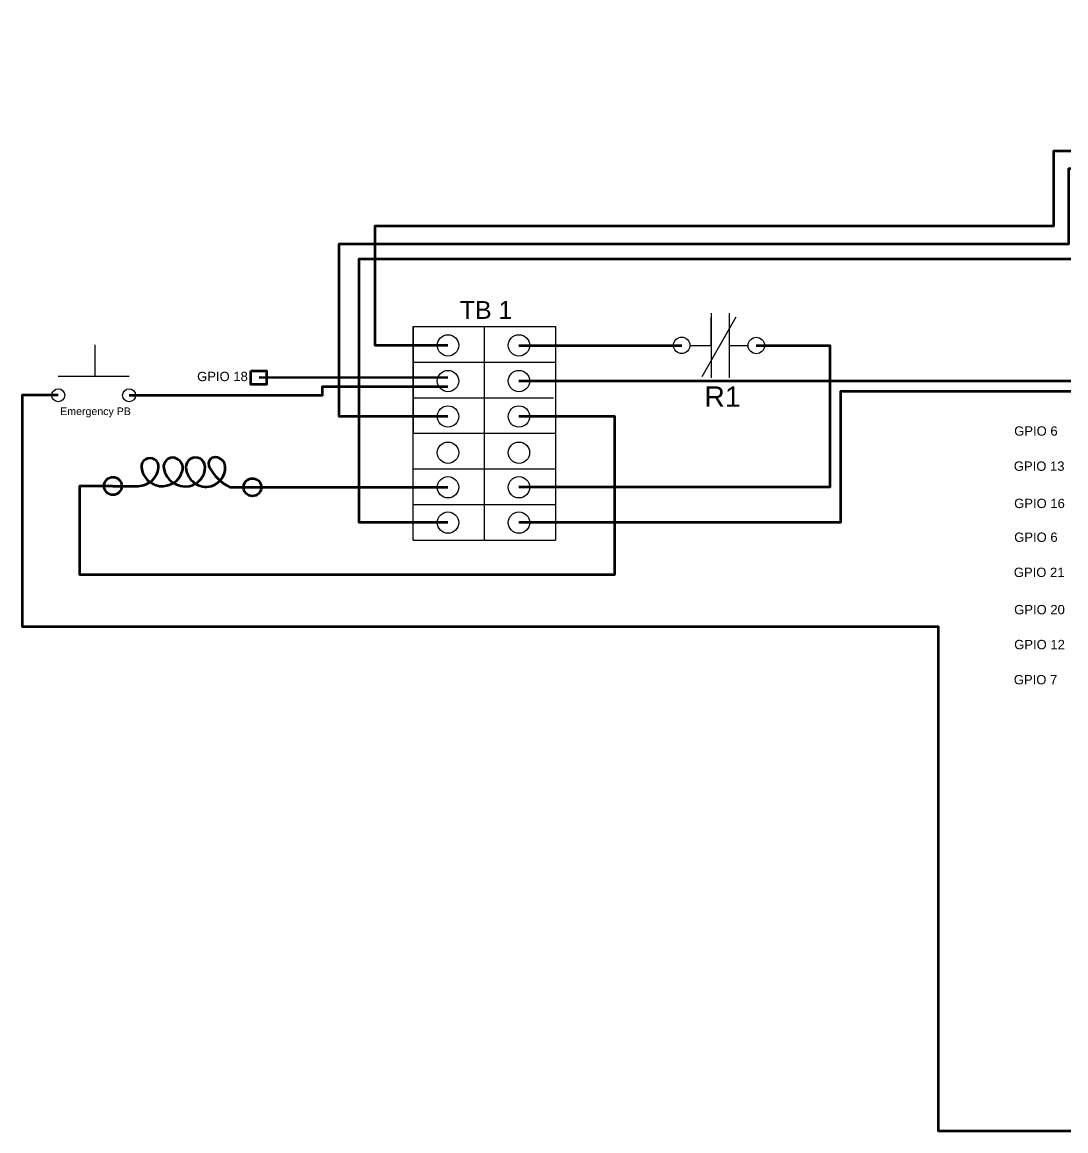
# Model space of a CAD drawing. Header units: millimetres. Extents: x 0.246 to 1.088, y 0.423 to 0.928.
# Drawn here: x 0.2462 to 0.5395, y 0.4226 to 0.7341 of the extents above; entities that cross this region are included whole.
import ezdxf

# ---------------------------------------------------------------- set-up
doc = ezdxf.new("R2010")
doc.units = ezdxf.units.MM
for name, color, linetype in [('Component', 10, 'Continuous'), ('PDF_Text', 7, 'Continuous'), ('PI TEXT', 10, 'Continuous'), ('Terminal Block', 160, 'Continuous'), ('Wire', 250, 'Continuous')]:
    doc.layers.add(name, color=color, linetype=linetype)
doc.styles.add('PDF F1', font='Arial.ttf')

msp = doc.modelspace()

# ---------------------------------------------------------------- linework, layer by layer
at = {"layer": 'Component'}
for p, q in [((0.43729, 0.63457), (0.44689, 0.65134)), ((0.43989, 0.65238), (0.43989, 0.63414)), ((0.43989, 0.64329), (0.43989, 0.65108)), ((0.44487, 0.65238), (0.44487, 0.63414)), ((0.26674, 0.63463), (0.26674, 0.64345)), ((0.43387, 0.64329), (0.43989, 0.64329)), ((0.44487, 0.64326), (0.45023, 0.64326)), ((0.25638, 0.63463), (0.27627, 0.63463))]:
    msp.add_line(p, q, dxfattribs=at)
at = {"layer": 'Component', "lineweight": 140}
msp.add_lwpolyline([(0.31051, 0.63618), (0.31491, 0.63618), (0.31491, 0.63232), (0.31051, 0.63232)], close=True, dxfattribs=at)
msp.add_lwpolyline([(0.27173, 0.60378), (0.27882, 0.60378, 0.385355), (0.28456, 0.60897, 1.104828), (0.27974, 0.60897, 0.35074), (0.28482, 0.60378, 0.358716), (0.29122, 0.60785, 0.434251), (0.28911, 0.61167, 0.545578), (0.28601, 0.60877, 0.41302), (0.2932, 0.60378, 0.372009), (0.29762, 0.60921, 1), (0.29226, 0.60905, 0.485938), (0.2994, 0.60378, 0.350526), (0.30329, 0.60913, 0.383826), (0.30059, 0.61187, 0.58477), (0.29881, 0.6091, 0.156381), (0.30461, 0.60343), (0.31094, 0.60343)], format="xyb", dxfattribs=at)
at = {"layer": 'Component'}
for centre, radius in [((0.43156, 0.64329), 0.00231), ((0.45254, 0.64326), 0.00231), ((0.25638, 0.62926), 0.00183), ((0.27627, 0.62927), 0.00183)]:
    msp.add_circle(centre, radius, dxfattribs=at)
at = {"layer": 'Component', "lineweight": 140}
for centre in [(0.27173, 0.60378), (0.31094, 0.60343)]:
    msp.add_circle(centre, 0.0025, dxfattribs=at)
at = {"layer": 'Terminal Block'}
for p, q in [((0.3561, 0.64858), (0.3561, 0.61858)), ((0.3561, 0.64858), (0.3561, 0.63858)), ((0.3761, 0.64858), (0.3761, 0.58858)), ((0.3761, 0.64858), (0.3761, 0.64358)), ((0.3561, 0.63858), (0.3961, 0.63858)), ((0.3561, 0.61858), (0.3561, 0.62858)), ((0.3561, 0.62858), (0.39556, 0.62858)), ((0.3561, 0.61858), (0.3961, 0.61858)), ((0.3561, 0.59858), (0.3561, 0.60858)), ((0.3561, 0.60858), (0.3961, 0.60858)), ((0.3561, 0.58858), (0.3561, 0.59858)), ((0.3561, 0.59858), (0.3961, 0.59858)), ((0.3561, 0.58858), (0.3961, 0.58858))]:
    msp.add_line(p, q, dxfattribs=at)
msp.add_lwpolyline([(0.3561, 0.58858), (0.3561, 0.64858), (0.3961, 0.64858), (0.3961, 0.58858)], dxfattribs=at)
for centre in [(0.36589, 0.64329), (0.38582, 0.64329), (0.36589, 0.63327), (0.38582, 0.63327), (0.36589, 0.62331), (0.38582, 0.62331), (0.36589, 0.61312), (0.38582, 0.61312), (0.36589, 0.60343), (0.38582, 0.60343), (0.36589, 0.5935), (0.38582, 0.5935)]:
    msp.add_circle(centre, 0.003, dxfattribs=at)
at = {"layer": 'Wire', "lineweight": 140}
for p, q in [((0.38582, 0.64329), (0.43156, 0.64329)), ((0.31094, 0.60343), (0.36589, 0.60343))]:
    msp.add_line(p, q, dxfattribs=at)
for points in [[(0.36589, 0.5935), (0.3409, 0.5935), (0.3409, 0.66764), (0.54588, 0.66764), (0.54588, 0.68891), (0.77848, 0.68891), (0.77848, 0.7341)], [(0.36589, 0.62331), (0.33534, 0.62331), (0.33534, 0.67185), (0.5404, 0.67185), (0.5404, 0.69303), (0.63199, 0.69303), (0.63199, 0.72579)], [(0.36589, 0.64329), (0.3454, 0.64329), (0.3454, 0.67692), (0.53616, 0.67692), (0.53616, 0.69792), (0.59474, 0.69792), (0.59474, 0.72579)], [(1.00774, 0.70584), (0.86226, 0.70584), (0.86226, 0.68002), (0.55731, 0.68002), (0.55731, 0.63327), (0.38582, 0.63327)], [(0.7715, 0.66279), (0.56691, 0.66279), (0.56691, 0.63033), (0.47615, 0.63033), (0.47615, 0.5935), (0.38582, 0.5935)], [(0.45254, 0.64326), (0.47317, 0.64326), (0.47317, 0.60343), (0.38582, 0.60343)], [(0.36589, 0.6342), (0.31282, 0.63425)], [(0.25638, 0.62926), (0.24622, 0.62926), (0.24622, 0.56433), (0.50366, 0.56433), (0.50366, 0.4226), (0.98794, 0.4226), (0.98794, 0.52579), (0.98813, 0.52579), (0.98813, 0.62011), (0.94962, 0.62011), (0.94962, 0.62699), (0.93343, 0.62699)], [(0.27627, 0.62927), (0.3306, 0.62927), (0.3306, 0.63173), (0.36589, 0.63173)], [(0.27173, 0.60378), (0.2623, 0.60378), (0.2623, 0.57887), (0.41282, 0.57887), (0.41282, 0.62331), (0.38582, 0.62331)]]:
    msp.add_lwpolyline(points, dxfattribs=at)

# ---------------------------------------------------------------- texts
at = {"layer": 'PDF_Text', "attachment_point": 4, "style": 'PDF F1'}
for s, insert, char_height in [('TB 1 ', (0.36922, 0.65324), 0.005), ('R1', (0.43794, 0.62891), 0.005704), ('Emergency PB', (0.25692, 0.62446), 0.0021305)]:
    msp.add_mtext(s, dxfattribs=dict(at, insert=insert, char_height=char_height))
at = {"layer": 'PI TEXT', "char_height": 0.002622, "attachment_point": 4, "style": 'PDF F1'}
for s, insert in [('GPIO 18', (0.29539, 0.63454)), ('GPIO 6', (0.525, 0.61921)), ('GPIO 13', (0.5249, 0.60934)), ('GPIO 16', (0.52499, 0.59887)), ('GPIO 6', (0.525, 0.58937)), ('GPIO 21', (0.5249, 0.5795)), ('GPIO 20', (0.52499, 0.56903)), ('GPIO 12', (0.525, 0.55921)), ('GPIO 7', (0.5249, 0.54934))]:
    msp.add_mtext(s, dxfattribs=dict(at, insert=insert))

doc.saveas('drawing.dxf')
